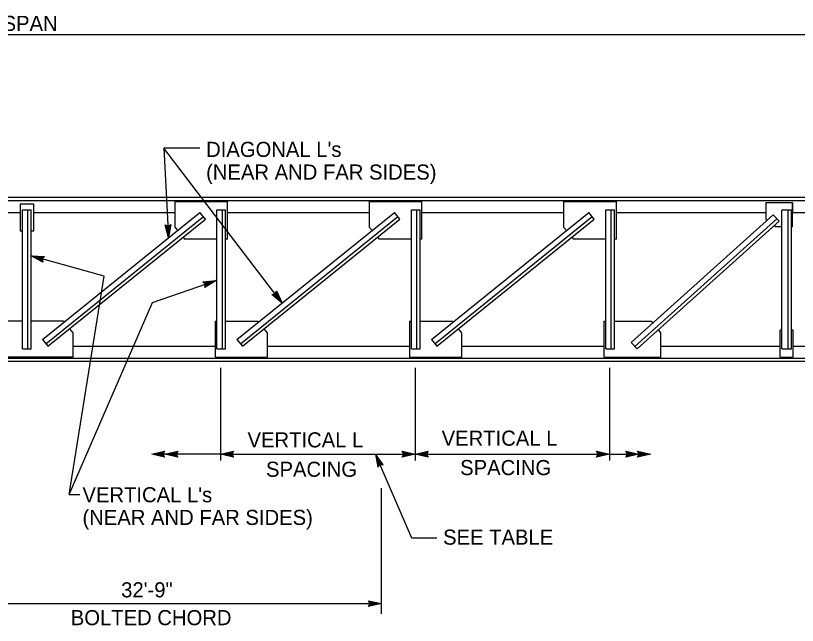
# Model space of a CAD drawing. Extents: x -893 to 867, y -474 to 712.
# Drawn here: x -304.2 to 57.6, y 75.2 to 357.6 of the extents above; entities that cross this region are included whole.
import ezdxf

# ---------------------------------------------------------------- set-up
doc = ezdxf.new("R2010")
doc.units = 0
for name, color, linetype in [('str_Dimensions-A', 7, 'Continuous'), ('str_Misc-Steel-B', 7, 'Continuous'), ('str_Misc-Steel-C', 7, 'Continuous'), ('str_Misc-Steel-D', 7, 'Continuous'), ('str_Text-A', 7, 'Continuous')]:
    doc.layers.add(name, color=color, linetype=linetype)

msp = doc.modelspace()

# ---------------------------------------------------------------- linework, layer by layer
at = {"layer": 'str_Dimensions-A'}
for p, q in [((-691.3, 348.88), (78.42, 348.88)), ((-209.29, 194.5), (-209.29, 151.5)), ((-119.31, 194.5), (-119.31, 151.5)), ((-29.33, 194.5), (-29.33, 151.5)), ((-241.2, 154.5), (-235.2, 155.83)), ((-235.2, 155.83), (-236, 154.5)), ((-235.2, 155.83), (-235.2, 155.83)), ((-235.15, 154.5), (-229.15, 155.83)), ((-229.15, 155.83), (-229.95, 154.5)), ((-229.15, 155.83), (-229.15, 155.83)), ((-209.29, 154.5), (-203.29, 155.83)), ((-203.29, 155.83), (-204.09, 154.5)), ((-203.29, 155.83), (-203.29, 155.83)), ((-124.51, 154.5), (-125.31, 155.84)), ((-125.31, 155.84), (-125.31, 155.84)), ((-125.31, 155.84), (-119.31, 154.5)), ((-119.31, 154.5), (-113.31, 155.83)), ((-113.31, 155.83), (-114.11, 154.5)), ((-113.31, 155.83), (-113.31, 155.83)), ((-34.53, 154.5), (-35.33, 155.84)), ((-35.33, 155.84), (-35.33, 155.84)), ((-35.33, 155.84), (-29.33, 154.5)), ((-20.98, 154.5), (-21.78, 155.84)), ((-21.78, 155.84), (-21.78, 155.84)), ((-21.78, 155.84), (-15.78, 154.5)), ((-15.55, 154.5), (-16.35, 155.84)), ((-16.35, 155.84), (-16.35, 155.84)), ((-16.35, 155.84), (-10.35, 154.5)), ((-235.2, 153.16), (-241.2, 154.5)), ((-241.2, 154.5), (-241.2, 154.5)), ((-235.42, 153.51), (-239.82, 154.5)), ((-239.81, 154.5), (-235.44, 155.47)), ((-232.84, 154.5), (-238.9, 154.5)), ((-238.44, 154.49), (-235.62, 155.12)), ((-235.65, 153.87), (-238.44, 154.49)), ((-237.06, 154.49), (-235.85, 154.76)), ((-235.83, 154.22), (-237.06, 154.49)), ((-236, 154.5), (-235.2, 153.16)), ((-235.2, 153.16), (-235.2, 153.16)), ((-209.29, 154.5), (-235.15, 154.5)), ((-229.15, 153.16), (-235.15, 154.5)), ((-235.15, 154.5), (-235.15, 154.5)), ((-229.37, 153.51), (-233.77, 154.5)), ((-233.76, 154.5), (-229.38, 155.47)), ((-232.39, 154.49), (-229.56, 155.12)), ((-229.6, 153.87), (-232.39, 154.49)), ((-231.01, 154.49), (-229.8, 154.76)), ((-229.78, 154.22), (-231.01, 154.49)), ((-229.95, 154.5), (-229.15, 153.16)), ((-229.15, 153.16), (-229.15, 153.16)), ((-209.29, 154.5), (-119.31, 154.5)), ((-203.29, 153.16), (-209.29, 154.5)), ((-209.29, 154.5), (-209.29, 154.5)), ((-203.51, 153.51), (-207.91, 154.5)), ((-207.9, 154.5), (-203.53, 155.47)), ((-206.53, 154.49), (-203.7, 155.12)), ((-203.74, 153.87), (-206.53, 154.49)), ((-205.15, 154.49), (-203.94, 154.76)), ((-203.92, 154.22), (-205.15, 154.49)), ((-204.09, 154.5), (-203.29, 153.16)), ((-203.29, 153.16), (-203.29, 153.16)), ((-119.31, 154.5), (-125.31, 153.17)), ((-125.31, 153.17), (-124.51, 154.5)), ((-125.31, 153.17), (-125.31, 153.17)), ((-125.09, 155.48), (-120.69, 154.5)), ((-120.7, 154.49), (-125.08, 153.53)), ((-122.07, 154.5), (-124.9, 153.87)), ((-124.86, 155.12), (-122.07, 154.5)), ((-124.68, 154.77), (-123.45, 154.5)), ((-123.45, 154.5), (-124.66, 154.23)), ((-119.31, 154.5), (-29.33, 154.5)), ((-119.31, 154.5), (-119.31, 154.5)), ((-113.31, 153.16), (-119.31, 154.5)), ((-119.31, 154.5), (-119.31, 154.5)), ((-113.53, 153.51), (-117.93, 154.5)), ((-117.92, 154.5), (-113.55, 155.47)), ((-116.55, 154.49), (-113.72, 155.12)), ((-113.76, 153.87), (-116.55, 154.49)), ((-115.17, 154.49), (-113.96, 154.76)), ((-113.94, 154.22), (-115.17, 154.49)), ((-114.11, 154.5), (-113.31, 153.16)), ((-113.31, 153.16), (-113.31, 153.16)), ((-29.33, 154.5), (-35.33, 153.17)), ((-35.33, 153.17), (-34.53, 154.5)), ((-35.33, 153.17), (-35.33, 153.17)), ((-35.11, 155.48), (-30.71, 154.5)), ((-30.72, 154.49), (-35.09, 153.53)), ((-32.09, 154.5), (-34.92, 153.87)), ((-34.88, 155.12), (-32.09, 154.5)), ((-34.7, 154.77), (-33.47, 154.5)), ((-33.47, 154.5), (-34.68, 154.23)), ((-29.33, 154.5), (-15.78, 154.5)), ((-29.33, 154.5), (-29.33, 154.5)), ((-15.78, 154.5), (-21.78, 153.17)), ((-21.78, 153.17), (-20.98, 154.5)), ((-21.78, 153.17), (-21.78, 153.17)), ((-21.56, 155.48), (-17.16, 154.5)), ((-17.17, 154.49), (-21.54, 153.53)), ((-18.54, 154.5), (-21.36, 153.87)), ((-21.33, 155.12), (-18.54, 154.5)), ((-21.15, 154.77), (-19.92, 154.5)), ((-19.92, 154.5), (-21.13, 154.23)), ((-10.35, 154.5), (-16.35, 153.17)), ((-16.35, 153.17), (-15.55, 154.5)), ((-16.35, 153.17), (-16.35, 153.17)), ((-16.14, 155.48), (-11.73, 154.5)), ((-11.74, 154.49), (-16.12, 153.53)), ((-13.11, 154.5), (-15.94, 153.87)), ((-15.9, 155.12), (-13.11, 154.5)), ((-15.78, 154.5), (-15.78, 154.5)), ((-15.78, 154.5), (-10.35, 154.5)), ((-15.73, 154.77), (-14.5, 154.5)), ((-14.5, 154.5), (-15.7, 154.23)), ((-10.35, 154.5), (-10.35, 154.5)), ((-135.03, 138.79), (-135.03, 80.57)), ((-333.68, 85.3), (-135.03, 85.3)), ((-140.94, 86.62), (-140.94, 86.62)), ((-140.15, 85.3), (-140.94, 86.62)), ((-140.94, 86.62), (-135.03, 85.3)), ((-135.03, 85.3), (-140.94, 83.99)), ((-140.94, 83.99), (-140.15, 85.3)), ((-140.94, 83.99), (-140.94, 83.99)), ((-136.39, 85.3), (-140.73, 86.27)), ((-140.73, 84.34), (-136.4, 85.3)), ((-140.52, 85.92), (-137.75, 85.3)), ((-137.75, 85.3), (-140.52, 84.69)), ((-139.11, 85.3), (-140.31, 85.57)), ((-140.31, 85.04), (-139.11, 85.3)), ((-135.03, 85.3), (-135.03, 85.3))]:
    msp.add_line(p, q, dxfattribs=at)
at = {"layer": 'str_Misc-Steel-B'}
for p, q in [((-230.35, 259.46), (-230.35, 271.52)), ((-230.35, 271.52), (-206.1, 271.52)), ((-206.1, 254.03), (-206.1, 271.52)), ((-140.37, 259.46), (-140.37, 271.52)), ((-140.37, 271.52), (-116.12, 271.52)), ((-116.12, 254.03), (-116.12, 271.52)), ((-50.39, 259.46), (-50.39, 271.52)), ((-50.39, 271.52), (-26.14, 271.52)), ((-26.14, 254.03), (-26.14, 271.52)), ((-302.02, 270.39), (-302.02, 257.77)), ((-302.02, 270.39), (-295.92, 270.39)), ((-295.92, 270.39), (-295.92, 257.77)), ((43.16, 271.04), (55.4, 271.04)), ((43.16, 263.17), (43.16, 271.04)), ((55.4, 259.77), (55.4, 271.04)), ((55.4, 270.89), (55.4, 266.52)), ((43.16, 263.17), (43.6, 262.85)), ((-301.19, 257.77), (-302.02, 257.77)), ((-295.92, 257.77), (-296.75, 257.77)), ((-230.35, 259.46), (-229.2, 258.04)), ((-140.37, 259.46), (-139.22, 258.04)), ((-50.39, 259.46), (-49.24, 258.04)), ((46.89, 260.43), (47.78, 259.77)), ((50.45, 259.77), (47.78, 259.77)), ((55.4, 259.77), (54.89, 259.77)), ((-226.69, 254.93), (-225.96, 254.03)), ((-210.98, 254.03), (-225.96, 254.03)), ((-206.1, 254.03), (-206.91, 254.03)), ((-136.71, 254.93), (-135.98, 254.03)), ((-121, 254.03), (-135.98, 254.03)), ((-116.12, 254.03), (-116.93, 254.03)), ((-46.72, 254.93), (-46, 254.03)), ((-31.02, 254.03), (-46, 254.03)), ((-26.14, 254.03), (-26.95, 254.03)), ((-300.97, 216.13), (-315.97, 216.13)), ((-282.06, 216.13), (-296.96, 216.13)), ((-282.06, 216.13), (-281.71, 215.69)), ((-211.8, 216.13), (-211.8, 199.42)), ((-211.8, 216.13), (-210.98, 216.13)), ((-206.98, 216.13), (-192.15, 216.13)), ((-192.15, 216.13), (-191.79, 215.69)), ((-121.82, 216.13), (-121.82, 199.42)), ((-121.82, 216.13), (-121, 216.13)), ((-117, 216.13), (-102.16, 216.13)), ((-102.16, 216.13), (-101.81, 215.69)), ((-31.91, 216.13), (-31.91, 199.42)), ((-31.91, 216.13), (-31.1, 216.13)), ((-27.02, 216.13), (-10.05, 216.13)), ((-10.05, 216.13), (-9.29, 215.19)), ((-279.2, 212.58), (-277.68, 210.7)), ((-277.68, 210.7), (-277.68, 199.42)), ((-189.28, 212.58), (-187.76, 210.7)), ((-187.76, 210.7), (-187.76, 199.42)), ((-99.3, 212.58), (-97.78, 210.7)), ((-97.78, 210.7), (-97.78, 199.42)), ((-6.77, 212.07), (-5.67, 210.7)), ((-5.67, 210.7), (-5.67, 199.42)), ((49.62, 199.34), (49.62, 211.95)), ((50.45, 211.95), (49.62, 211.95)), ((55.72, 211.95), (54.89, 211.95)), ((55.72, 199.34), (55.72, 211.95)), ((-277.68, 199.42), (-320.36, 199.42)), ((-211.8, 199.42), (-187.76, 199.42)), ((-121.82, 199.42), (-97.78, 199.42)), ((-31.91, 199.42), (-5.67, 199.42)), ((49.62, 199.34), (55.72, 199.34))]:
    msp.add_line(p, q, dxfattribs=at)
at = {"layer": 'str_Misc-Steel-C'}
for p, q in [((-300.97, 203.33), (-300.97, 267.66)), ((-300.97, 267.66), (-296.97, 267.66)), ((-298.47, 203.33), (-298.47, 267.66)), ((-296.97, 203.33), (-296.97, 267.66)), ((-291.73, 207.61), (-218.85, 266.5)), ((-290.16, 205.66), (-217.28, 264.55)), ((-216.34, 263.38), (-218.85, 266.5)), ((-210.98, 203.33), (-210.98, 267.66)), ((-210.98, 267.66), (-206.98, 267.66)), ((-208.48, 203.33), (-208.48, 267.66)), ((-206.98, 203.33), (-206.98, 267.66)), ((-201.75, 207.61), (-128.87, 266.5)), ((-200.17, 205.66), (-127.3, 264.55)), ((-126.35, 263.38), (-128.87, 266.5)), ((-121, 203.33), (-121, 267.66)), ((-121, 267.66), (-117, 267.66)), ((-118.5, 203.33), (-118.5, 267.66)), ((-117, 203.33), (-117, 267.66)), ((-111.76, 207.61), (-38.88, 266.5)), ((-110.19, 205.66), (-37.31, 264.55)), ((-36.37, 263.38), (-38.88, 266.5)), ((-31.02, 203.33), (-31.02, 267.66)), ((-31.02, 267.66), (-27.02, 267.66)), ((-28.52, 203.33), (-28.52, 267.66)), ((-27.02, 203.33), (-27.02, 267.66)), ((-19.28, 206.18), (46.44, 265.41)), ((46.44, 265.41), (49.12, 262.44)), ((50.45, 267.66), (54.89, 267.66)), ((50.45, 203.23), (50.45, 267.56)), ((54.89, 267.56), (50.89, 267.56)), ((53.39, 203.23), (53.39, 267.56)), ((54.89, 203.23), (54.89, 267.56)), ((-289.21, 204.5), (-216.34, 263.38)), ((-199.23, 204.5), (-126.35, 263.38)), ((-109.25, 204.5), (-36.37, 263.38)), ((-17.61, 204.33), (48.11, 263.55)), ((-16.6, 203.21), (49.12, 262.44)), ((-291.73, 207.61), (-289.21, 204.5)), ((-201.75, 207.61), (-199.23, 204.5)), ((-111.76, 207.61), (-109.25, 204.5)), ((-300.97, 203.33), (-296.97, 203.33)), ((-210.98, 203.33), (-206.98, 203.33)), ((-121, 203.33), (-117, 203.33)), ((-31.02, 203.33), (-27.02, 203.33)), ((-19.28, 206.18), (-16.6, 203.21)), ((50.45, 203.23), (54.89, 203.23))]:
    msp.add_line(p, q, dxfattribs=at)
at = {"layer": 'str_Misc-Steel-D'}
for p, q in [((-721.44, 273.5), (358.19, 273.5)), ((-721.44, 272), (358.19, 272)), ((-367.58, 266.5), (-302.02, 266.5)), ((-295.92, 266.5), (-230.35, 266.5)), ((-206.1, 266.5), (-140.37, 266.5)), ((-116.12, 266.5), (-50.39, 266.5)), ((-26.14, 266.5), (43.16, 266.5)), ((55.4, 266.5), (68.82, 266.5)), ((-277.68, 204.5), (-211.8, 204.5)), ((-187.76, 204.5), (-121.82, 204.5)), ((-97.78, 204.5), (-31.91, 204.5)), ((-5.67, 204.5), (49.62, 204.5)), ((55.72, 204.5), (68.82, 204.5)), ((-721.44, 199), (358.19, 199)), ((-721.44, 197.5), (358.19, 197.5))]:
    msp.add_line(p, q, dxfattribs=at)
at = {"layer": 'str_Text-A'}
for p, q in [((-235.63, 296.3), (-233.36, 254.77)), ((-218.92, 296.17), (-235.62, 296.17)), ((-180.86, 224.48), (-235.52, 296.17)), ((-233.36, 254.77), (-235.01, 260.69)), ((-235.01, 260.69), (-235.01, 260.69)), ((-235.01, 260.69), (-233.64, 259.97)), ((-233.64, 259.97), (-232.35, 260.84)), ((-232.69, 260.6), (-233.43, 256.15)), ((-232.35, 260.84), (-233.36, 254.77)), ((-232.35, 260.84), (-232.35, 260.84)), ((-233.44, 256.16), (-234.64, 260.48)), ((-233.5, 257.53), (-234.28, 260.32)), ((-233.58, 258.91), (-233.91, 260.1)), ((-233.37, 260.15), (-233.58, 258.91)), ((-233.04, 260.35), (-233.5, 257.53)), ((-233.36, 254.77), (-233.36, 254.77)), ((-291.55, 243.42), (-296.97, 246.33)), ((-296.97, 246.33), (-296.97, 246.33)), ((-296.97, 246.33), (-290.83, 245.99)), ((-263.23, 236.87), (-296.97, 246.33)), ((-291.66, 243.82), (-295.64, 245.96)), ((-295.63, 245.96), (-291.15, 245.71)), ((-291.79, 244.23), (-294.31, 245.59)), ((-294.31, 245.59), (-291.42, 245.43)), ((-291.87, 244.62), (-292.98, 245.21)), ((-292.98, 245.21), (-291.74, 245.14)), ((-290.83, 245.99), (-291.96, 244.93)), ((-291.96, 244.93), (-291.55, 243.42)), ((-291.55, 243.42), (-291.55, 243.42)), ((-290.83, 245.99), (-290.83, 245.99)), ((-279.45, 135.8), (-263.23, 236.87)), ((-240.76, 224.78), (-211.35, 234.97)), ((-217.46, 234.27), (-211.35, 234.97)), ((-216.26, 233.27), (-217.46, 234.27)), ((-217.46, 234.27), (-217.46, 234.27)), ((-217.14, 234.01), (-212.65, 234.52)), ((-216.8, 233.74), (-213.96, 234.07)), ((-211.35, 234.97), (-216.58, 231.75)), ((-216.58, 231.75), (-216.26, 233.27)), ((-216.58, 231.75), (-216.58, 231.75)), ((-216.52, 233.47), (-215.27, 233.62)), ((-212.66, 234.51), (-216.48, 232.17)), ((-213.96, 234.07), (-216.43, 232.55)), ((-215.27, 233.62), (-216.32, 232.97)), ((-211.35, 234.97), (-211.35, 234.97)), ((-185.56, 228.45), (-184.01, 228.62)), ((-180.86, 224.48), (-185.56, 228.45)), ((-185.56, 228.45), (-185.56, 228.45)), ((-181.71, 225.59), (-185.13, 228.48)), ((-182.53, 226.68), (-184.74, 228.55)), ((-183.37, 227.78), (-184.32, 228.58)), ((-184.01, 228.62), (-183.43, 230.07)), ((-183.9, 228.93), (-183.37, 227.78)), ((-183.73, 229.28), (-182.53, 226.68)), ((-183.58, 229.68), (-181.7, 225.58)), ((-183.43, 230.07), (-183.43, 230.07)), ((-183.43, 230.07), (-180.86, 224.48)), ((-279.45, 135.8), (-240.76, 224.78)), ((-180.86, 224.48), (-180.86, 224.48)), ((-120.88, 115.54), (-137.65, 154.5)), ((-134.05, 149.52), (-137.65, 154.5)), ((-137.65, 154.5), (-137.65, 154.5)), ((-137.65, 154.5), (-136.5, 148.46)), ((-134.46, 149.57), (-137.11, 153.23)), ((-137.1, 153.22), (-136.26, 148.82)), ((-134.88, 149.65), (-136.56, 151.96)), ((-136.56, 151.96), (-136.01, 149.12)), ((-136.5, 148.46), (-135.59, 149.72)), ((-136.5, 148.46), (-136.5, 148.46)), ((-135.27, 149.67), (-136.01, 150.69)), ((-136.01, 150.69), (-135.78, 149.47)), ((-135.59, 149.72), (-134.05, 149.52)), ((-134.05, 149.52), (-134.05, 149.52)), ((-279.45, 135.8), (-274.45, 135.8)), ((-109.29, 115.54), (-120.88, 115.54))]:
    msp.add_line(p, q, dxfattribs=at)

# ---------------------------------------------------------------- texts
at = {"layer": 'str_Dimensions-A'}
for s, p in [('MAIN SPAN', (-336.21, 350.52)), ('VERTICAL L', (-196.85, 157.61)), ('VERTICAL L', (-107.01, 158.39)), ('SPACING', (-188.29, 143.99)), ('SPACING', (-98.45, 144.77)), ('32\'-9"', (-255.32, 88.15)), ('BOLTED CHORD', (-278.64, 75.27))]:
    msp.add_text(s, height=7, dxfattribs=at).set_placement(p)
at = {"layer": 'str_Text-A'}
for s, p in [("DIAGONAL L's", (-216.02, 292.16)), ('(NEAR AND FAR SIDES)', (-216.02, 281.66)), ("VERTICAL L's", (-273.24, 132.19)), ('(NEAR AND FAR SIDES)', (-273.24, 121.69)), ('SEE TABLE', (-106.35, 112.55))]:
    msp.add_text(s, height=7, dxfattribs=at).set_placement(p)

doc.saveas('drawing.dxf')
